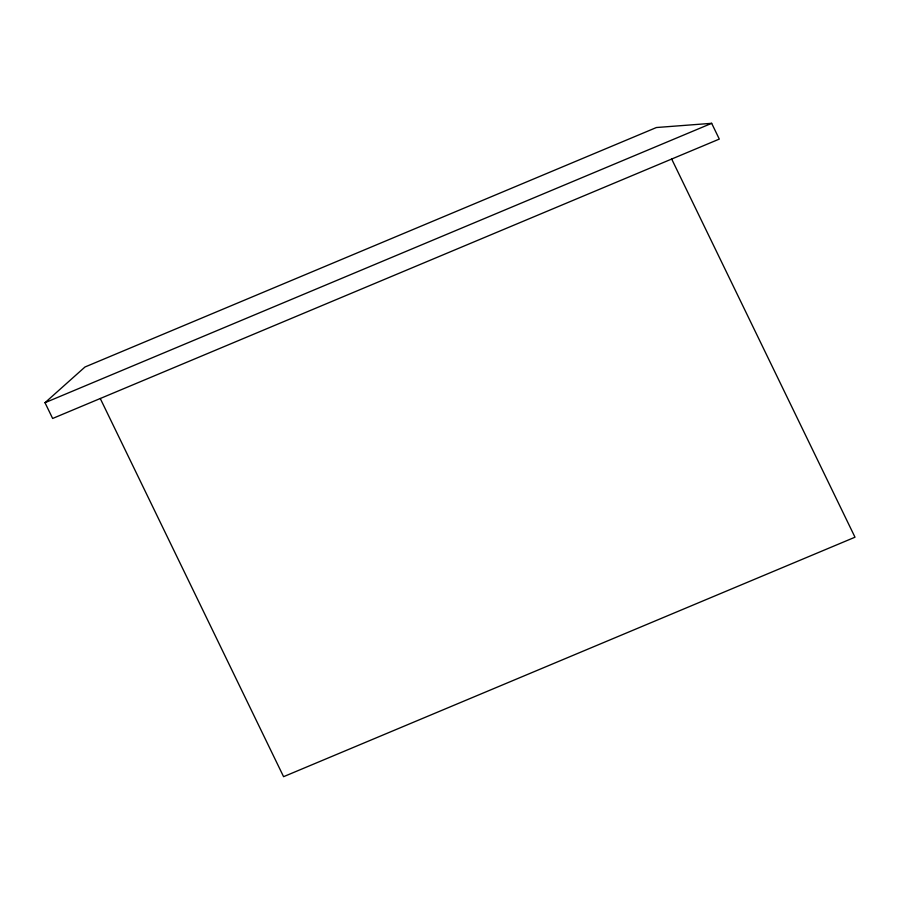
<?xml version="1.0" encoding="UTF-8"?>
<svg xmlns="http://www.w3.org/2000/svg" width="900" height="900" viewBox="0 0 900 900"><rect width="100%" height="100%" fill="white"/><g stroke="black" fill="none" stroke-linecap="round" stroke-linejoin="round"><path stroke-width="1.35" d="M45 402.705L84.983 366.998L656.404 127.53L711.664 123.323L719.303 139.084L52.639 418.466L45 402.705L711.664 123.323M671.681 159.041L855 537.21L283.579 776.678L100.26 398.509"/></g></svg>
